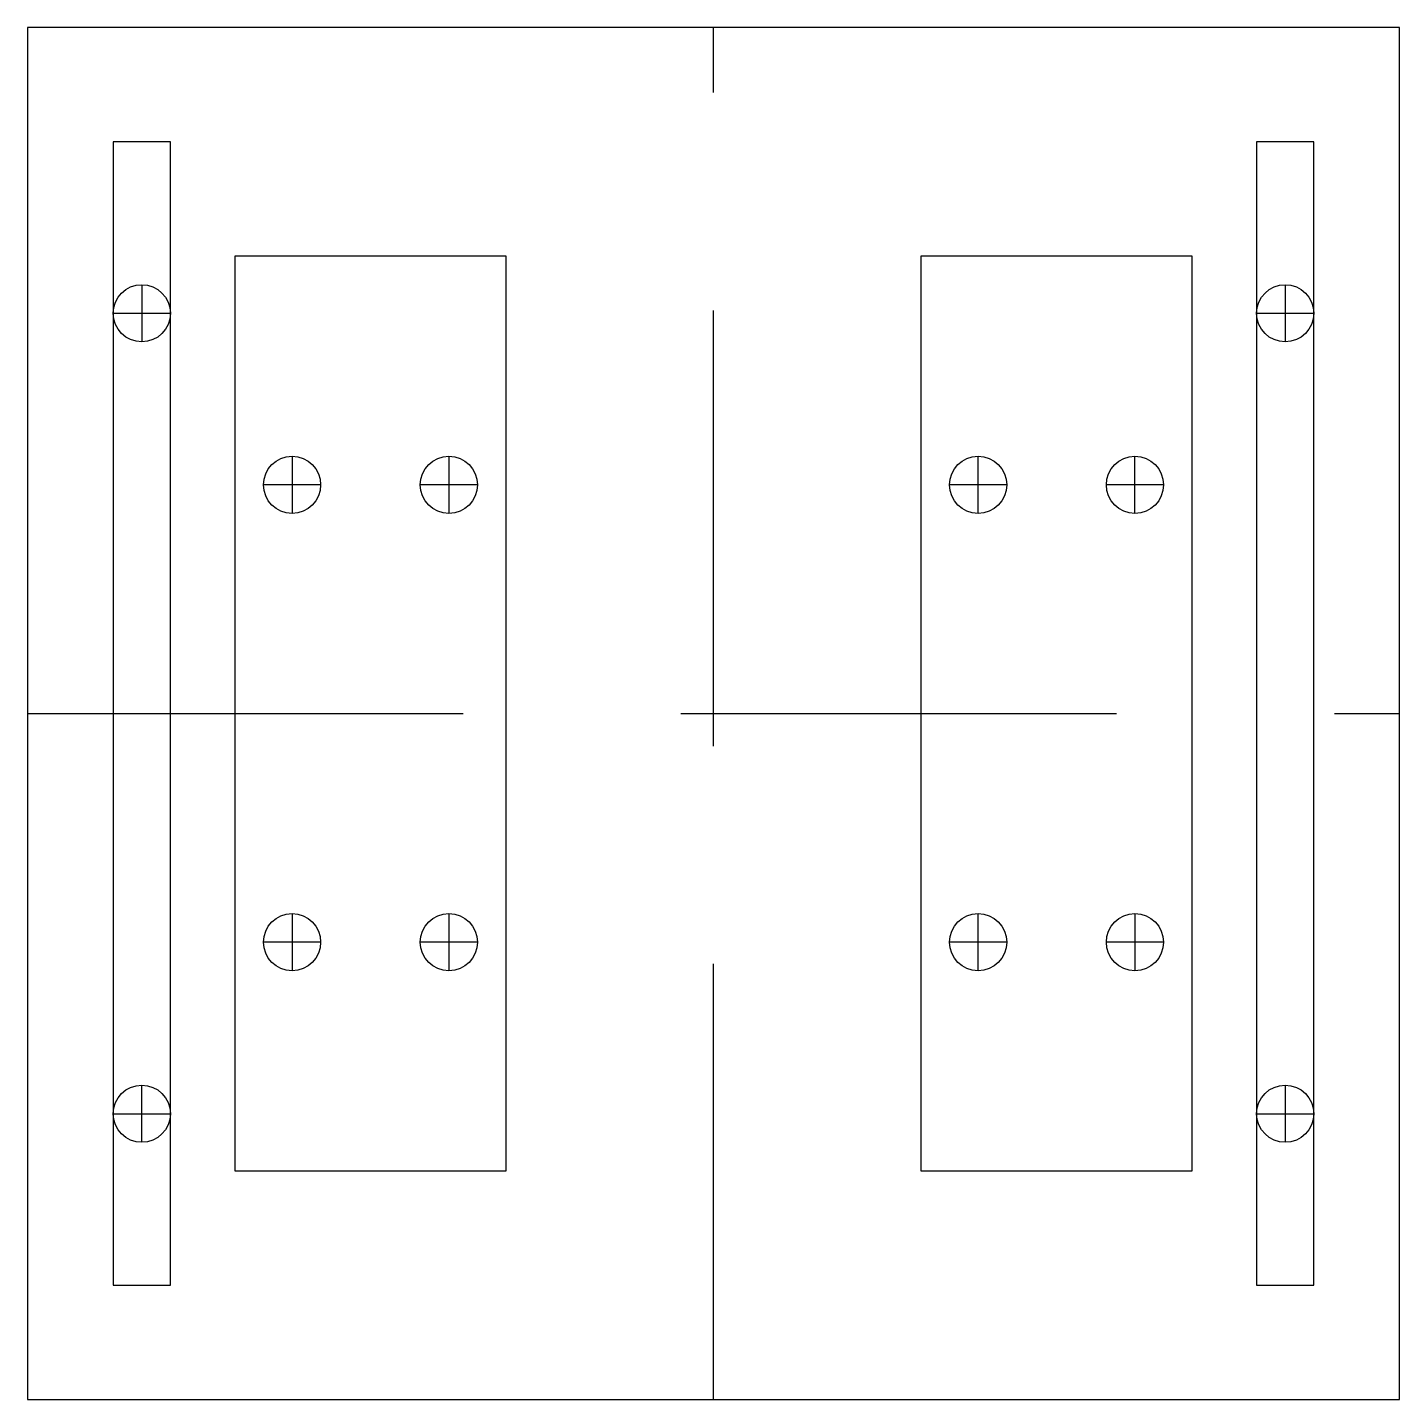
# Model space of a CAD drawing. Header units: inches. Extents: x 0 to 6, y 0 to 6.
import ezdxf

# ---------------------------------------------------------------- set-up
doc = ezdxf.new("R2010")
doc.units = ezdxf.units.IN
doc.header["$MEASUREMENT"] = 0
doc.linetypes.add('DASHEDTINY', pattern=[2.8575, 1.905, -0.9525])
doc.layers.get('0').update_dxf_attribs({"linetype": 'CONTINUOUS', "lineweight": 25})

msp = doc.modelspace()

# ---------------------------------------------------------------- linework, layer by layer
at = {"linetype": 'DASHEDTINY', "lineweight": 25}
for p, q in [((3, 0), (3, 6)), ((0, 3), (6, 3))]:
    msp.add_line(p, q, dxfattribs=at)
at = {"linetype": 'CONTINUOUS', "lineweight": 25}
for p, q in [((0.5, 4.875), (0.5, 4.625)), ((5.5, 4.875), (5.5, 4.625)), ((0.375, 4.75), (0.625, 4.75)), ((5.375, 4.75), (5.625, 4.75)), ((1.157, 4.125), (1.157, 3.875)), ((1.843, 4.125), (1.843, 3.875)), ((4.157, 3.875), (4.157, 4.125)), ((4.843, 3.875), (4.843, 4.125)), ((1.282, 4), (1.032, 4)), ((1.968, 4), (1.718, 4)), ((4.282, 4), (4.032, 4)), ((4.968, 4), (4.718, 4)), ((1.157, 2.125), (1.157, 1.875)), ((1.843, 2.125), (1.843, 1.875)), ((4.157, 1.875), (4.157, 2.125)), ((4.843, 2.125), (4.843, 1.875)), ((1.282, 2), (1.032, 2)), ((1.968, 2), (1.718, 2)), ((4.282, 2), (4.032, 2)), ((4.968, 2), (4.718, 2)), ((0.5, 1.125), (0.5, 1.375)), ((5.5, 1.375), (5.5, 1.125)), ((0.375, 1.25), (0.625, 1.25)), ((5.375, 1.25), (5.625, 1.25))]:
    msp.add_line(p, q, dxfattribs=at)
msp.add_lwpolyline([(0, 0), (6, 0), (6, 6), (0, 6)], close=True)
at = {"color": 5}
for points in [[(0.375, 0.5), (0.625, 0.5), (0.625, 5.5), (0.375, 5.5)], [(5.375, 0.5), (5.625, 0.5), (5.625, 5.5), (5.375, 5.5)], [(0.907, 1), (2.093, 1), (2.093, 5), (0.907, 5)], [(3.907, 1), (5.093, 1), (5.093, 5), (3.907, 5)]]:
    msp.add_lwpolyline(points, close=True, dxfattribs=at)
for centre in [(0.5, 4.75), (5.5, 4.75), (1.157, 4), (1.843, 4), (4.157, 4), (4.843, 4), (1.157, 2), (1.843, 2), (4.157, 2), (4.843, 2), (0.5, 1.25), (5.5, 1.25)]:
    msp.add_circle(centre, 0.125)

doc.saveas('drawing.dxf')
